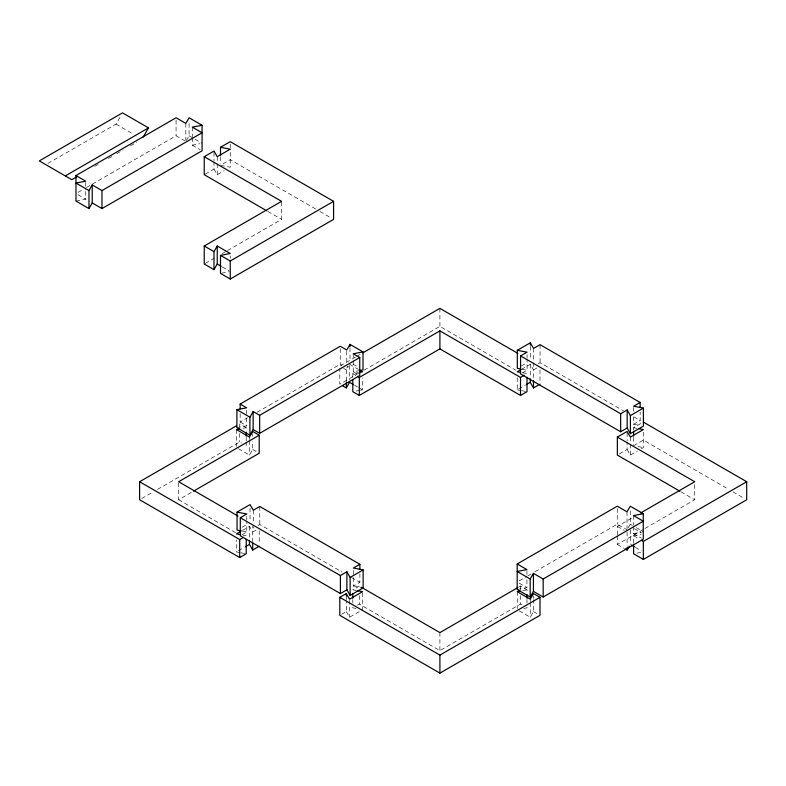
<?xml version="1.0" encoding="UTF-8"?>
<svg xmlns="http://www.w3.org/2000/svg" width="786" height="786" viewBox="0 0 786 786"><rect width="100%" height="100%" fill="white"/><g stroke="black" fill="none" stroke-linecap="round" stroke-linejoin="round"><path stroke-width="0.59" stroke-dasharray="3.93 2.95" d="M47.897 163.449L115.994 124.129L121.319 114.923M186.361 140.468L189.072 135.781L189.072 121.368M238.463 448.747L249.467 455.094L252.719 449.474L252.719 441.064M346.754 368.025L347.834 366.148M346.312 380.719L346.312 369.911L348.473 366.158M519.261 610.86L530.255 617.216L533.507 611.587L533.507 599.571M628.112 527.966L630.274 524.213L630.274 509.8M94.851 166.367L99.036 163.94M108.468 158.497L112.663 156.08M116.849 153.663L123.137 150.028M130.476 145.793L136.754 142.168M78.079 192.354L82.294 189.917M86.509 187.49L176.074 135.781L184.848 140.841M205.215 174.138L213.989 169.078L213.989 161.867M213.989 169.078L217.241 174.708L224.236 170.66M205.303 263.408L215.895 257.287M222.251 253.613L226.486 251.166M227.547 250.557L281.585 219.363L281.585 201.344M240.152 413.662L240.152 422.062L247.531 417.808M257.012 412.326L340.25 364.272L342.106 365.343M355.616 357.041L339.807 366.158L342.598 367.769M356.667 356.431L360.882 353.995M141.726 498.54L153.319 491.849M157.524 489.413L239.71 441.968L241.567 443.039M358.78 373.222L339.807 384.177L339.807 368.565M364.046 370.186L439.905 326.387L515.773 370.186M178.619 482.948L178.619 499.758L192.403 491.8M242.039 527.239L248.042 523.781M521.315 366.011L527.308 362.543M242.461 530.442L249.467 526.394L252.719 532.024L252.719 541.633M521.256 369.479L530.255 364.282L533.507 369.911L533.507 379.52M242.147 534.686L246.784 532.004L246.784 521.197M257.936 525.579L259.793 524.498L341.979 571.953M522.415 372.878L527.062 370.196L527.062 359.389M538.204 363.761L540.061 362.69L623.298 410.744M252.719 532.024L257.356 529.351M533.507 369.911L537.221 367.769M238.463 550.76L244.466 547.302M517.257 377.791L517.257 389.807L525.254 385.189M353.386 577.641L353.386 586.042L359.89 582.288L359.89 573.888M633.654 417.022L633.654 424.234L640.158 420.481L640.158 412.07M633.604 430.109L633.604 427.702L641.405 423.202M341.664 614.269L346.312 611.587L346.312 600.779M357.453 605.151L359.31 604.08L439.905 650.612L520.509 604.08L522.366 605.151M619.299 453.974L627.1 449.474L627.1 442.263M633.604 445.721L643.351 440.091L728.769 489.403M346.312 611.587L349.564 617.216L362.562 609.71L362.562 591.691M627.1 449.474L630.352 455.094L637.358 451.056M641.356 448.747L643.351 447.598L643.351 429.578M519.281 580.785L526.659 576.531M527.711 575.922L530.874 574.094M535.089 571.658L617.275 524.213L627.022 529.843M617.354 534.804L617.354 526.394L633.251 517.227M518.387 587.289L520.509 586.061L527.003 589.814L527.003 593.42M617.354 536.003L617.354 544.413L643.842 529.116M644.903 528.506L694.706 499.758L694.706 481.739M192.324 137.953L192.324 145.164L199.909 143.7M75.977 201.078L85.723 199.202L85.723 190.792M221.573 273.194L229.158 271.73M353.248 360.971L353.248 371.778L358.671 370.737M352.816 377.27L352.816 373.664L358.229 372.623M356.058 391.055L359.31 390.426M360.391 390.22L362.562 389.807L362.562 377.791M236.9 427.692L246.657 425.815L246.657 417.415M242.962 428.331L246.215 427.702L246.215 431.308M633.526 526.384L633.526 533.596L641.111 532.132M633.604 542.988L633.604 535.777L641.189 534.323M636.857 553.167L641.189 552.332M517.178 589.51L526.925 587.633L526.925 579.223M522.67 590.65L527.003 589.814M523.761 608.452L527.003 607.833L527.003 604.228M521.649 369.155L527.062 370.196M522.67 372.829L527.003 373.664L527.003 376.072M517.257 389.807L520.509 390.426M521.59 390.632L525.922 391.467M633.654 424.234L640.158 425.481M633.604 427.702L636.857 428.331M637.937 446.556L643.351 447.598M242.452 531.169L246.784 532.004M242.962 535.158L246.215 535.777M239.71 552.538L236.468 551.919L236.468 539.903M240.801 552.755L246.215 553.796M353.386 586.042L360.971 587.506M356.058 590.443L352.816 589.814L359.31 586.061L359.31 588.468M356.058 608.452L352.816 607.833L352.816 604.228M189.072 135.781L202.071 143.288M315.658 209.007L230.239 159.696L220.493 165.325L230.239 167.202L230.239 148.888M319.873 211.444L331.476 218.144M192.324 145.164L200.125 149.664M633.84 416.826L640.158 420.481M267.81 211.405L281.585 219.363M115.994 124.129L133.679 134.337M732.994 491.84L744.588 498.54M680.931 491.8L694.706 499.758M222.242 266.906L229.237 270.944M77.922 194.692L85.723 199.202M353.002 364.124L359.005 367.593M630.274 524.213L632.278 525.362M636.277 527.671L643.272 531.719M349.564 364.282L358.563 369.479M634.351 528.713L641.356 532.751M353.248 371.778L357.895 374.46M633.526 533.596L641.327 538.096M343.521 368.31L346.312 369.911M352.816 373.664L355.596 375.276M617.354 526.394L624.182 530.344M633.604 535.777L639.45 539.157M354.565 385.189L357.561 386.918M358.563 387.498L362.562 389.807M635.353 547.302L641.356 550.76M617.354 544.413L624.182 548.353M240.152 422.062L246.657 425.815M519.124 583.124L526.925 587.633M246.215 427.702L239.71 423.949L239.71 427.555M252.719 449.474L259.213 453.227M533.507 611.587L538.145 614.269M351.46 577.425L359.89 582.288M178.619 499.758L235.879 532.82M252.208 526.374L253.289 528.251L253.289 524.655M633.654 407.423L633.654 412.218M633.604 437.311L633.604 444.512M633.526 515.577L633.526 525.186M630.352 437.085L630.352 443.088M630.352 444.286L630.352 455.094M630.352 530L630.352 544.413M627.1 432.654L627.1 441.064M627.1 532.024L627.1 546.437M627.022 511.824L627.022 528.634M617.275 508.601L617.275 524.213M540.061 344.671L540.061 362.69M540.002 369.764L540.002 382.969M533.556 348.424L533.556 361.639M533.556 362.837L533.556 366.443M533.507 595.975L533.507 598.372M530.314 346.4L530.314 359.615M530.255 364.282L530.255 377.496M530.255 599.197L530.255 601.604M530.255 602.803L530.255 617.216M527.062 354.584L527.062 358.18M526.925 570.823L526.925 574.419M527.003 599.423L527.003 603.029M520.509 586.061L520.509 589.667M520.509 595.67L520.509 604.08M517.257 591.691L517.257 608.511M439.905 308.367L439.905 326.387M439.905 632.602L439.905 650.612M359.31 595.67L359.31 604.08M353.386 570.43L353.386 576.443M353.248 353.769L353.248 359.772M352.816 599.423L352.816 603.029M350.006 347.982L350.006 361.196M349.564 365.49L349.564 379.893M349.564 600.396L349.564 617.216M346.754 351.214L346.754 363.22M346.312 595.975L346.312 599.571M340.25 348.66L340.25 364.272M259.793 506.489L259.793 524.498M259.213 530.678L259.213 543.883M253.289 510.242L253.289 523.447M252.719 433.862L252.719 436.259M250.036 508.218L250.036 521.423M249.467 437.085L249.467 439.492M249.467 440.691L249.467 455.094M249.467 526.394L249.467 538.41M246.784 516.392L246.784 519.998M246.657 410.204L246.657 416.207M246.215 437.311L246.215 440.917M246.215 442.115L246.215 445.721M239.71 433.558L239.71 441.968M236.468 429.578L236.468 446.389M230.239 144.084L230.239 147.689M230.239 255.912L230.239 258.309M220.493 156.915L220.493 164.117M217.241 156.689L217.241 162.692M217.241 163.901L217.241 174.708M213.989 152.268L213.989 160.668M192.324 127.145L192.324 136.754M185.82 123.392L185.82 140.203M176.074 120.17L176.074 135.781M85.723 182.391L85.723 189.593"/><path stroke-width="1.18" d="M202.071 125.269L189.072 117.762L185.82 123.392L176.074 117.762L75.977 175.553L75.977 201.078L88.975 208.585L88.975 190.566L92.227 184.936L101.974 190.566L202.071 132.775L192.324 127.145L202.071 125.269L202.071 150.794L101.974 208.585L92.227 202.955L92.227 184.936M88.975 208.585L92.227 202.955M143.18 137.098L148.495 127.882L122.498 112.87L39.3 160.904L71.801 179.67L77.038 176.644M266.749 210.795L204.242 174.708L204.242 156.689L281.585 201.344L204.242 246.008L204.242 264.017L213.989 269.647L213.989 251.628L217.241 246.008L230.239 253.505L220.493 255.381L220.493 273.4L230.239 279.03L333.588 219.363L333.588 201.344L230.239 141.677L220.493 147.306L220.493 155.716M213.989 269.647L217.241 264.017L217.241 246.008M240.152 408.858L240.152 404.053L246.657 407.806L236.9 409.683L236.9 427.692L249.909 435.198L249.909 417.189L253.151 411.559L259.655 415.313L359.752 357.522L359.752 375.531L259.655 433.322L253.151 429.569L253.151 411.559M249.909 435.198L253.151 429.569M359.752 370.53L363.004 369.901L363.004 351.892L350.006 344.386L346.754 350.016L340.25 346.262L240.152 404.053M342.598 385.779L346.312 387.93L349.564 382.301L353.562 384.609M643.272 513.7L630.274 506.194L627.022 511.824L617.275 506.194L517.178 563.984L517.178 589.51L530.177 597.016L530.177 578.997L533.429 573.367L543.175 578.997L643.272 521.206L633.526 515.577L643.272 513.7L643.272 539.225L543.175 597.016L533.429 591.386L533.429 573.367M530.177 597.016L533.429 591.386M625.155 548.913L627.1 550.043L629.272 546.29M65.297 175.917L148.495 127.882M204.242 156.689L213.989 151.059L217.241 156.689L230.239 149.183L220.493 147.306M220.493 255.381L230.239 261.011L333.588 201.344M246.215 539.383L246.215 553.796L239.71 557.549L139.613 499.758L139.613 481.739L236.557 425.776M362.994 352.776L439.905 308.367L517.876 353.386M193.464 491.181L259.213 453.227L259.213 435.208L178.619 481.739L238.001 516.029M357.453 376.347L359.31 377.418L439.905 330.886L520.509 377.418L524.223 375.276M352.816 379.667L352.816 391.683L359.31 395.437L439.905 348.896L520.509 395.437L527.003 391.683L527.003 377.27M241.371 530.963L237.038 530.128L237.038 512.118L250.036 504.612L253.289 510.242L259.793 506.489L359.89 564.279L359.89 569.084M520.558 368.939L517.316 368.32L517.316 350.301L530.314 342.794L533.556 348.424L540.061 344.671L640.158 402.461L640.158 407.266M240.29 517.748L340.387 575.539L346.891 571.786L346.891 589.795L340.387 593.548L240.29 535.757L240.29 517.748L246.784 513.995L237.038 512.118M520.558 355.93L620.655 413.721L627.159 409.968L627.159 427.987L620.655 431.74L520.558 373.949L520.558 355.93L527.062 352.177L517.316 350.301M240.467 531.591L236.468 533.9L240.801 534.735M520.253 370.059L517.257 371.788L520.509 372.417M139.613 481.739L239.71 539.53L243.424 537.388M245.468 546.722L249.467 544.413L249.467 540.807M526.256 384.609L530.255 382.301L530.255 378.695M249.467 544.413L252.719 550.043L259.213 546.29M530.255 382.301L533.507 387.93L540.002 384.177M359.89 564.279L353.386 568.032L363.132 569.909L363.132 587.918L350.134 595.424L346.891 589.795M640.158 402.461L633.654 406.215L643.41 408.091L643.41 426.11L630.411 433.617L627.159 427.987M350.134 595.424L350.134 577.415L363.132 569.909M630.411 433.617L630.411 415.598L643.41 408.091M520.509 591.072L517.257 591.691L530.255 599.197L533.507 593.568L540.002 597.321L540.002 615.34L439.905 673.13L339.807 615.34L339.807 597.321L346.312 593.568L349.564 599.197L362.562 591.691L357.149 590.65M679.87 491.191L617.354 455.094L617.354 437.085L627.1 431.455L630.352 437.085L643.351 429.578L639.018 428.743M640.669 512.944L694.706 481.739L617.354 437.085M517.326 587.899L439.905 632.602L361.432 587.289M339.807 597.321L439.905 655.111L540.002 597.321M641.405 540.287L643.351 541.407L746.7 481.739L746.7 499.758L643.351 559.426L633.604 553.796L633.604 544.187M363.004 351.892L353.248 353.769L359.752 357.522M359.31 372.417L362.562 371.788L359.566 370.059M239.71 428.96L236.468 429.578L249.467 437.085L252.719 431.455L259.213 435.208M643.351 422.072L746.7 481.739M204.242 246.008L213.989 251.628M75.977 175.553L85.723 181.183L75.977 183.059L88.975 190.566M217.241 264.017L221.239 266.326M631.355 544.993L634.351 546.722M517.178 563.984L526.925 569.614L517.178 571.491L530.177 578.997M236.9 409.683L249.909 417.189M627.159 409.968L630.411 415.598M346.891 571.786L350.134 577.415M643.351 541.407L643.351 559.426M633.604 431.308L633.604 436.112M627.1 547.636L627.1 550.043M620.655 413.721L620.655 431.74M543.175 578.997L543.175 597.016M533.507 380.719L533.507 387.93M530.314 342.794L530.314 345.201M527.003 594.619L527.003 598.225M520.509 377.418L520.509 395.437M439.905 330.886L439.905 348.896M439.905 655.111L439.905 673.13M359.31 377.418L359.31 395.437M352.816 593.42L352.816 598.225M350.006 344.386L350.006 346.783M346.312 381.927L346.312 387.93M346.312 593.568L346.312 595.975M340.387 575.539L340.387 593.548M259.655 415.313L259.655 433.322M252.719 542.831L252.719 550.043M246.215 432.506L246.215 436.112M239.71 539.53L239.71 557.549M230.239 261.011L230.239 279.03M101.974 190.566L101.974 208.585"/></g></svg>
